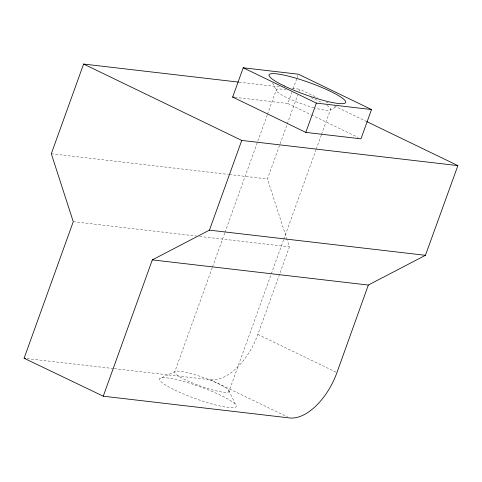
<?xml version="1.0" encoding="UTF-8"?>
<svg xmlns="http://www.w3.org/2000/svg" width="482" height="482" viewBox="0 0 482 482"><rect width="100%" height="100%" fill="white"/><g stroke="black" fill="none" stroke-linecap="round" stroke-linejoin="round"><path stroke-width="0.36" stroke-dasharray="2.41 1.81" d="M212.231 267.769L174.809 371.706L159.795 378.581M212.484 267.064L224.702 233.125M224.961 232.414L267.215 115.047M267.468 114.336L276.379 89.592M234.903 97.34L287.826 103.503L291.845 92.345M293.104 88.857L296.87 78.391M297.117 77.698L298.376 74.21M287.091 239.735L267.45 178.961L287.049 124.567M287.302 123.862L297.737 94.894M299.009 91.363L299.768 89.242L317.343 97.732M228.866 391.806A28.896 4.519 19.8 0 0 191.209 373.622A28.896 4.519 19.8 0 0 185.443 379.846A28.896 4.519 19.8 0 0 228.866 391.806L283.597 239.789M283.856 239.084L315.927 149.992M316.18 149.287L321.271 135.147M321.53 134.436L330.435 109.691L337.261 106.564M114.312 368.664L210.489 379.762A52.544 28.872 -64.2 0 0 257.888 334.406L289.405 246.88L287.326 240.446M27.082 358.59L113.565 368.573M239.186 82.187L281.072 87.067M292.291 88.375L299.768 89.242M51.309 153.77L228.558 174.43M229.312 174.514L267.45 178.961M73.264 221.696L196.668 236.072M199.656 236.421L289.405 246.88M326.127 101.973L329.507 103.606M334.237 105.889L365.995 121.229M287.826 103.503L310.854 114.626M311.529 114.951L358.253 137.515M257.888 334.406L336.948 372.592M210.489 379.762L287.531 416.966M272.577 82.91L276.439 90.863M228.811 390.534L235.885 405.109M326.88 105.425A28.896 4.519 19.8 0 1 315.469 108.167M314.041 107.781A28.896 4.519 19.8 0 1 279.94 93.857A28.896 4.519 19.8 0 1 286.651 89.989M310.926 97.665A28.896 4.519 19.8 0 1 322.506 102.907M174.779 390.052A40.723 6.368 19.8 0 0 235.969 406.904A40.723 6.368 19.8 0 0 182.907 381.274A40.723 6.368 19.8 0 0 174.779 390.052"/><path stroke-width="0.72" d="M366.669 121.554L457.9 165.615L425.437 255.315L368.326 285.049L336.948 372.592A52.544 28.872 -64.2 0 1 289.555 417.948L103.25 396.198L24.1 358.247L73.264 221.696L51.309 153.77L83.609 64.052L238.439 82.097M103.25 396.198L152.33 259.876L209.441 230.143L425.437 255.315M232.667 97.075L243.217 67.781L298.376 74.21L371.508 109.528L360.964 138.828L305.805 132.399L232.667 97.075L234.162 97.25M209.441 230.143L241.741 140.425L457.9 165.615M305.805 132.399L316.355 103.1L371.508 109.528M24.1 358.247L25.588 358.421M152.33 259.876L368.326 285.049M243.217 67.781L316.355 103.1M83.609 64.052L241.741 140.425M284.26 85.959A40.723 6.368 19.8 0 0 345.449 102.817A40.723 6.368 19.8 0 0 292.381 77.186A40.723 6.368 19.8 0 0 284.26 85.959"/></g></svg>
